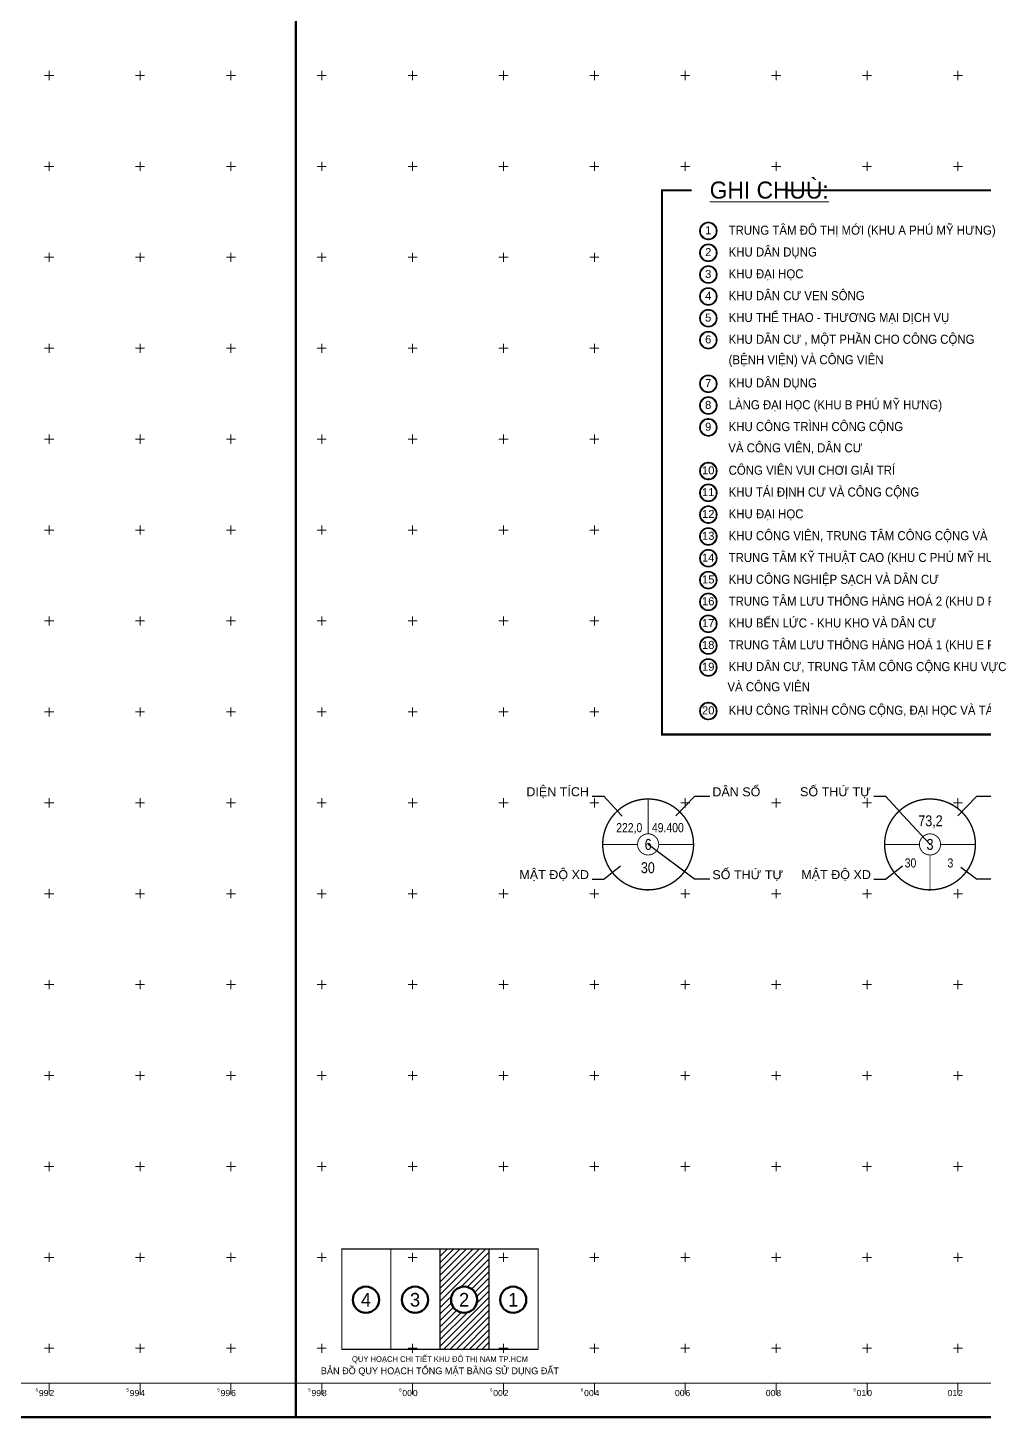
# Model space of a CAD drawing. Header units: millimetres. Extents: x 546597 to 607848, y 1180644 to 1193180.
# Drawn here: x 599153 to 601258, y 1180649 to 1183705 of the extents above; entities that cross this region are included whole.
import ezdxf
from ezdxf.enums import TextEntityAlignment as Align

# ---------------------------------------------------------------- set-up
doc = ezdxf.new("R2010")
doc.units = ezdxf.units.MM
doc.header["$MEASUREMENT"] = 0
doc.layers.get('0').update_dxf_attribs({"linetype": 'CONTINUOUS', "lineweight": 20})
for name, color, linetype, lineweight in [('GHICHU', 7, 'CONTINUOUS', 20), ('KHUNG', 2, 'CONTINUOUS', 120), ('Text', 7, 'CONTINUOUS', 20), ('toa do', 2, 'CONTINUOUS', 13)]:
    doc.layers.add(name, color=color, linetype=linetype, lineweight=lineweight)
doc.layers.add('VTCT', color=7, linetype='CONTINUOUS')
doc.styles.add('HC', font='VHELVCN.TTF')
doc.styles.add('txt', font='VNARIAL.TTF', dxfattribs={"height": 0.2})
doc.styles.add('VHEL-B', font='VHELVEB.TTF')
doc.styles.add('VNI Swiss Condense', font='VSWISEC.TTF')
doc.styles.add('VNI-Franko', font='VFRANKO.TTF')
doc.styles.add('VNI-Helve', font='VHELVEN.TTF')
doc.styles.add('VNIHB', font='VHELVEB.TTF')

# ---------------------------------------------------------------- blocks, each defined once
blk = doc.blocks.new('KIHIEU')
blk.add_wipeout([(1.3034668186974638, 11.0653145301114), (2.849245822367791, 10.721533434445007), (4.039731693174752, 10.288659785474039), (5.340537105090545, 9.622850642538165), (6.677841330331728, 8.679631838324369), (7.716624192572132, 7.704462351157151), (8.760583467314879, 6.402790433991836), (9.773312493134103, 4.567780414288563), (10.473688121835467, 2.310315401556281), (10.65873460543429, 0.8459029939496645), (10.628974886471983, -0.8257260042562926), (10.326581199545283, -2.548425191997147), (9.265786435244834, -5.1804689796174515), (8.297939375531893, -6.620295056568242), (6.6653243233968995, -8.280056423389441), (4.976632301143472, -9.421619607751964), (3.280681741281993, -10.172671178014703), (1.7077937974188129, -10.58798660411394), (-0.22985465941388952, -10.773062502732499), (-2.2813684381300243, -10.593150859055829), (-4.330661161002124, -10.006890241489046), (-6.044250408517298, -9.151015165876082), (-7.305578609789059, -8.248112175292917), (-8.544660420952988, -7.044864991398956), (-9.558803224193882, -5.695076168549178), (-10.468359672661, -3.935283997952798), (-10.944394904863195, -2.484773378972516), (-11.198200229253208, -1.1244593264373535), (-11.27340796741191, 0.5549138143964853), (-11.114444981936026, 2.098529596269838), (-10.556634236671517, 4.121377033485107), (-9.990107944947821, 5.3661368224284445), (-9.14766261995366, 6.705225249471077), (-8.352066239034674, 7.668038905130803), (-7.503676358665255, 8.489827324703661), (-6.119432096914234, 9.514311409967458), (-5.110888255136532, 10.07327290174834), (-3.855831093730745, 10.591603746666195), (-2.667999963400595, 10.924897003213317), (-1.4085131602778491, 11.127127341426537), (-0.03631655781563309, 11.179973234841604), (0.5070055178228616, 11.153400938888666)])
blk.add_wipeout([(-0.30076286802750474, 12.183158722225926), (-1.0528818458833484, 12.159522431131336), (-1.8020325537445387, 12.088706839490442), (-2.5452584360186847, 11.970991424092063), (-3.2796263196996733, 11.80684075390036), (-4.002237990250251, 11.596902656617203), (-4.710241629536995, 11.342005662001611), (-5.400843070650808, 11.04315573203985), (-6.071316825210033, 10.701532290874638), (-6.719016839615961, 10.318483570154058), (-7.341386937816424, 9.895521288181044), (-7.935970909369189, 9.434314683848243), (-8.500422202977006, 8.936683928919592), (-9.032513187257791, 8.404592944638352), (-9.530143942185987, 7.840141651029626), (-9.991350546519243, 7.245557679477315), (-10.414312828491347, 6.623187581278216), (-10.797361549212837, 5.975487566871379), (-11.138984990378958, 5.305013812312609), (-11.437834920340265, 4.614412371198341), (-11.692731914955402, 3.9064087319129612), (-11.902670012240378, 3.183797061362384), (-12.066820682430262, 2.449429177680031), (-12.18453609783046, 1.7062032954045208), (-12.255351689469535, 0.9570525875451494), (-12.278987980564125, 0.2049336096897605), (-12.255351689469535, -0.5471853681656285), (-12.18453609783046, -1.2963360760259093), (-12.066820682430262, -2.03956195830051), (-11.902670012240378, -2.773929841982863), (-11.692731914955402, -3.4965415125334403), (-11.437834920340265, -4.20454515181882), (-11.138984990378049, -4.895146592933088), (-10.797361549212837, -5.565620347492768), (-10.414312828491347, -6.213320361898695), (-9.991350546519243, -6.835690460098704), (-9.530143942185987, -7.430274431651014), (-9.032513187257791, -7.9947257252588315), (-8.500422202977006, -8.526816709540071), (-7.935970909369189, -9.024447464468722), (-7.341386937816424, -9.485654068801523), (-6.719016839615961, -9.908616350774537), (-6.071316825210033, -10.291665071495117), (-5.400843070650808, -10.633288512660329), (-4.710241629536995, -10.93213844262209), (-4.002237990250251, -11.187035437237682), (-3.2796263196996733, -11.396973534521749), (-2.5452584360186847, -11.561124204712542), (-1.8020325537445387, -11.67883962011183), (-1.0528818458833484, -11.749655211751815), (-0.30076286802750474, -11.773291502846405), (0.4513561098269747, -11.749655211751815), (1.2005068176877103, -11.67883962011183), (1.943732699962311, -11.561124204712542), (2.6781005836432996, -11.396973534521749), (3.4007122541934223, -11.187035437237682), (4.108715893481076, -10.93213844262209), (4.799317334594889, -10.633288512660329), (5.469791089153205, -10.291665071495117), (6.117491103559587, -9.908616350774537), (6.739861201760505, -9.485654068801523), (7.334445173312361, -9.024447464468722), (7.898896466920178, -8.526816709540071), (8.430987451201872, -7.9947257252588315), (8.928618206130068, -7.430274431651014), (9.389824810462414, -6.835690460098704), (9.812787092435428, -6.213320361898695), (10.195835813156918, -5.565620347492768), (10.537459254321675, -4.895146592933088), (10.836309184283436, -4.20454515181882), (11.091206178899029, -3.4965415125334403), (11.30114427618173, -2.773929841982863), (11.465294946373888, -2.03956195830051), (11.583010361773177, -1.2963360760259093), (11.65382595341407, -0.5471853681656285), (11.677462244508206, 0.2049336096897605), (11.65382595341407, 0.9570525875451494), (11.583010361773177, 1.7062032954045208), (11.465294946373888, 2.449429177680031), (11.30114427618173, 3.1837970613614743), (11.091206178899029, 3.9064087319111422), (10.836309184284346, 4.614412371198341), (10.53745925432213, 5.305013812311699), (10.195835813156918, 5.975487566871379), (9.812787092436338, 6.623187581278216), (9.389824810462414, 7.245557679477315), (8.928618206130068, 7.840141651029626), (8.430987451202327, 8.404592944638352), (7.898896466921087, 8.936683928919592), (7.334445173312361, 9.434314683848243), (6.739861201760505, 9.895521288181044), (6.117491103559587, 10.318483570153148), (5.469791089153205, 10.701532290873729), (4.799317334594889, 11.04315573203985), (4.108715893481076, 11.342005662001611), (3.4007122541934223, 11.596902656617203), (2.6781005836432996, 11.80684075390036), (1.943732699962311, 11.970991424092063), (1.2005068176877103, 12.088706839490442), (0.4513561098269747, 12.159522431131336)])
h = blk.add_hatch(color=256)
edge = h.paths.add_edge_path()
edge.add_arc((-0.3007628680206835, 0.2049336098134518), 11.97822511253617, 0, 360)
edge = h.paths.add_edge_path(flags=16)
edge.add_arc((-0.3007628680206835, 0.2049336098134518), 10.97822511253617, 0, 360)
blk.add_lwpolyline([(-0.3007628680206835, 12.18315872224048), (-1.052881845855154, 12.1595224312041), (-1.802032553707249, 12.08870683959685), (-2.545258436002769, 11.97099142405204), (-3.279626319766976, 11.80684075388126), (-4.002237990265712, 11.59690265660174), (-4.710241629509255, 11.34200566192158), (-5.400843070703559, 11.04315573209897), (-6.071316825225949, 10.70153229101561), (-6.719016839633696, 10.31848357035778), (-7.341386937885545, 9.895521288271993), (-7.935970909427851, 9.434314683778211), (-8.500422202982008, 8.936683928826824), (-9.032513187266886, 8.404592944541946), (-9.530143942218274, 7.840141650987789), (-9.99135054659564, 7.245557679561898), (-10.4143128284486, 6.623187581310049), (-10.79736154922284, 5.975487566785887), (-11.13898499042261, 5.305013812379912), (-11.43783492036164, 4.614412371302024), (-11.69273191492539, 3.90640873205848), (-11.90267001220491, 3.183797061443329), (-12.06682068249211, 2.449429177679121), (-12.18453609780408, 1.706203295616433), (-12.25535168952774, 0.9570525877643377), (-12.27898798056412, 0.2049336098134518), (-12.25535168952774, -0.5471853681374341), (-12.18453609780408, -1.296336075989529), (-12.06682068249211, -2.039561958285049), (-11.90267001220491, -2.773929842049256), (-11.69273191492539, -3.496541512431577), (-11.43783492036164, -4.20454515167512), (-11.13898499042261, -4.895146592753008), (-10.79736154922284, -5.565620347391814), (-10.4143128284486, -6.213320361683145), (-9.99135054659564, -6.835690459934995), (-9.530143942218274, -7.430274431593716), (-9.032513187266886, -7.994725725147873), (-8.500422202982008, -8.526816709432751), (-7.935970909427851, -9.024447464384139), (-7.341386937885545, -9.48565406887792), (-6.719016839633696, -9.908616350730881), (-6.071316825225949, -10.29166507138871), (-5.400843070703559, -10.63328851270489), (-4.710241629509255, -10.9321384425275), (-4.002237990265712, -11.18703543720767), (-3.279626319766976, -11.39697353448719), (-2.545258436002769, -11.56112420465797), (-1.802032553707249, -11.67883961996995), (-1.052881845855154, -11.74965521157719), (-0.3007628680206835, -11.7732915028464), (0.451356109813787, -11.74965521157719), (1.200506817665882, -11.67883961996995), (1.943732699961402, -11.56112420465797), (2.678100583609194, -11.39697353448719), (3.40071225410793, -11.18703543720767), (4.108715893467888, -10.9321384425275), (4.799317334545776, -10.63328851270489), (5.469791089068167, -10.29166507138871), (6.117491103592329, -9.908616350730881), (6.739861201727763, -9.48565406887792), (7.334445173270069, -9.024447464384139), (7.898896466940641, -8.526816709432751), (8.43098745122552, -7.994725725147873), (8.928618206060492, -7.430274431593716), (9.389824810437858, -6.835690459934995), (9.812787092407234, -6.213320361683145), (10.19583581318147, -5.565620347391814), (10.53745925426483, -4.895146592753008), (10.83630918420386, -4.20454515167512), (11.09120617888402, -3.496541512431577), (11.30114427616354, -2.773929842049256), (11.46529494633432, -2.039561958285049), (11.58301036176272, -1.296336075989529), (11.65382595336996, -0.5471853681374341), (11.67746224452276, 0.2049336098134518), (11.65382595336996, 0.9570525877643377), (11.58301036176272, 1.706203295616433), (11.46529494633432, 2.449429177679121), (11.30114427616354, 3.183797061443329), (11.09120617888402, 3.90640873205848), (10.83630918420386, 4.614412371302024), (10.53745925426483, 5.305013812379912), (10.19583581318147, 5.975487566785887), (9.812787092407234, 6.623187581310049), (9.389824810437858, 7.245557679561898), (8.928618206060492, 7.840141650987789), (8.43098745122552, 8.404592944541946), (7.898896466940641, 8.936683928826824), (7.334445173270069, 9.434314683778211), (6.739861201727763, 9.895521288271993), (6.117491103592329, 10.31848357035778), (5.469791089068167, 10.70153229101561), (4.799317334545776, 11.04315573209897), (4.108715893467888, 11.34200566192158), (3.40071225410793, 11.59690265660174), (2.678100583609194, 11.80684075388126), (1.943732699961402, 11.97099142405204), (1.200506817665882, 12.08870683959685), (0.451356109813787, 12.1595224312041)], close=True)
for radius in [11.97822511253617, 10.97822511253617]:
    blk.add_circle((-0.3007628680206835, 0.2049336098134518), radius)
at = {"style": 'VHEL-B'}
blk.add_attdef('A', (-5.464366678148508, -4.396282078232616), '', height=11, dxfattribs=at)
blk = doc.blocks.new('VTCT 03')
blk.add_wipeout([(2.828496739951114e-08, 100.0000000993794), (5.806079750963808, 99.83130499841297), (9.966006956690535, 99.50215437388522), (13.440013861620592, 99.09271439937106), (18.564624446201925, 98.26166464467127), (24.965928292721802, 96.83337463880281), (31.53465784609502, 94.89765736760467), (36.754060305635434, 93.00074768669822), (44.2326365819826, 89.68541620644726), (44.2326365819826, 89.68541620644726), (50.97177085804299, 86.03417108709243), (55.01016894470705, 83.50976788177707), (59.499943756867125, 80.37261170245722), (65.228611084951, 75.7972843495387), (71.95451547740036, 69.44456581475833), (75.65730514153, 65.39091831035523), (79.91226552949455, 60.11680161708398), (86.02606785749197, 50.98544564524906), (89.65968768134114, 44.2847651407026), (91.70881736421791, 39.86844411733904), (94.26721420475813, 33.37202937691808), (95.92254750427608, 28.264198183645533), (97.2713590449423, 23.200920848939887), (98.30648265700158, 18.325814752185522), (99.32614698339118, 11.589501463677834), (99.86320327827707, 5.228828719608117), (99.86320327827707, -4.460446234588744e-09), (99.57649368347347, -9.193580618998993), (98.21427857040331, -18.813705214514272), (96.61059851389658, -25.814574834688045), (94.67417171122479, -32.19939797537532), (92.7828496415491, -37.300708192365164), (90.31739767871737, -42.92747017798152), (86.94708213090664, -49.39843042427546), (84.30931980896226, -53.77674788294448), (81.47352414419886, -57.98331555844709), (76.98228290388691, -63.82576390963507), (73.94303478375393, -67.32330671314881), (70.9219131116691, -70.49881034803641), (65.55667970128324, -75.51371906206899), (60.72706442546595, -79.44950387793868), (56.106945024456294, -82.77687322126798), (50.87086258968362, -86.09387527452917), (47.06879808276789, -88.22997374774981), (47.06879808276789, -88.22997374774981), (39.59646518804231, -91.82657548476024), (34.07813274790177, -94.01425896745512), (29.925050181385586, -95.41745853099799), (24.067486051368846, -97.06057972289206), (18.05484229684558, -98.35660979679221), (13.409830642733821, -99.09680349701543), (9.493060703816631, -99.54838933772407), (9.513785766135374e-10, -99.54838933772407), (9.513785766135374e-10, -99.54838933772407), (-9.96735980851818, -99.5020188743147), (-15.298086429693402, -98.82291522367846), (-26.985024576111968, -96.29023040044532), (-31.2056113425669, -95.00636737978782), (-36.077246907079314, -93.2653862785036), (-41.97810462433943, -90.76254047952699), (-47.59484716850116, -87.94731687328547), (-52.84818652781689, -84.89445920090742), (-52.84818652781689, -84.89445920090742), (-57.47571872864561, -81.83240054526087), (-61.34223963691482, -78.97550037038526), (-66.93261819392804, -74.29686833364494), (-69.47202106099128, -71.92800784267509), (-72.52086091911272, -68.85292117314046), (-75.45065403622698, -65.62925283795755), (-79.738109742138, -60.34760871260863), (-82.63473667787024, -56.31607511896638), (-85.67539279302642, -51.572542039480595), (-87.8470941542544, -47.77957797326792), (-90.28777856671773, -42.98973207827373), (-93.10312682692836, -36.49394193178833), (-95.10021364219529, -30.918431199813398), (-97.59866203392535, -21.78304826750349), (-99.1457480450686, -13.043031364147453), (-99.80756047322879, -6.200878561604412), (-99.80756047322879, -4.460446234588744e-09), (-99.82848268165253, 5.854405855411358), (-99.03124978196479, 13.88566127360366), (-97.58131390228172, 21.860631267077963), (-96.65646728899301, 25.64229618160877), (-94.61323757670071, 32.37800638399213), (-91.46334670840731, 40.428408711086405), (-88.07622293798174, 47.35587582209246), (-82.53936785350956, 56.455759458789686), (-79.15159252251988, 61.114854354697), (-75.3036602515823, 65.79786299155694), (-72.13208788027744, 69.26010337467142), (-68.26508634154234, 73.07446892117628), (-61.51417224946236, 78.84165544712425), (-55.75714386622336, 83.01289616011553), (-50.83491077507025, 86.11510824131773), (-45.40103354161301, 89.09964182950222), (-37.699765058600455, 92.62142157812804), (-32.58570714702486, 94.54190451972818), (-24.011630297776417, 97.07441285333823), (-17.59478605783876, 98.43994882046286), (-10.524789879713792, 99.44460175418214), (-6.0526208559578265, 99.81666093757474)]).dxf.layer = 'VTCT'
for points, const_width in [([(99.95955776551273, -2.843735249247402, 384.6514116959829), (99.92458156135399, -3.883042446570471)], 3), ([(23.20509390172083, -1.672748348908499, 93.8964235075879), (23.11280765233096, -2.659434613306075)], 2)]:
    blk.add_lwpolyline(points, format="xyb", close=True, dxfattribs=dict(const_width=const_width))
at = {"const_width": 2}
for points in [[(-4.656612873077393e-10, 23.26530614029616), (2.828892320394516e-08, 100.0000000994187)], [(-100.0000000922009, -4.423782229423523e-09), (-23.26530614332296, -4.423782229423523e-09)], [(23.26530614495277, -4.423782229423523e-09), (100.0000000940636, -4.423782229423523e-09)]]:
    blk.add_lwpolyline(points, dxfattribs=at)
at = {"linetype": 'Continuous', "ltscale": 2, "style": 'HC'}
for tag, p in [('DT', (-41.54665466048755, 35.51020411658101)), ('DS', (43.42934893455822, 35.47755105537362)), ('TENNHOM', (3.492459654808044e-10, -4.656612873077393e-10)), ('MD', (-0.5953976362943649, -51.22719045495614))]:
    blk.add_attdef(tag, text='', height=24, dxfattribs=at).set_placement(p, align=Align.MIDDLE)
blk = doc.blocks.new('VTCT 00')
blk.add_wipeout([(2.828496739951114e-08, 100.0000000993794), (5.806079750963808, 99.83130499841297), (9.966006956690535, 99.50215437388522), (13.440013861620592, 99.09271439937106), (18.564624446201925, 98.26166464467127), (24.965928292721802, 96.83337463880281), (31.53465784609502, 94.89765736760467), (36.754060305635434, 93.00074768669822), (44.2326365819826, 89.68541620644726), (44.2326365819826, 89.68541620644726), (50.97177085804299, 86.03417108709243), (55.01016894470705, 83.50976788177707), (59.499943756867125, 80.37261170245722), (65.228611084951, 75.7972843495387), (71.95451547740036, 69.44456581475833), (75.65730514153, 65.39091831035523), (79.91226552949455, 60.11680161708398), (86.02606785749197, 50.98544564524906), (89.65968768134114, 44.2847651407026), (91.70881736421791, 39.86844411733904), (94.26721420475813, 33.37202937691808), (95.92254750427608, 28.264198183645533), (97.2713590449423, 23.200920848939887), (98.30648265700158, 18.325814752185522), (99.32614698339118, 11.589501463677834), (99.86320327827707, 5.228828719608117), (99.86320327827707, -4.460446234588744e-09), (99.57649368347347, -9.193580618998993), (98.21427857040331, -18.813705214514272), (96.61059851389658, -25.814574834688045), (94.67417171122479, -32.19939797537532), (92.7828496415491, -37.300708192365164), (90.31739767871737, -42.92747017798152), (86.94708213090664, -49.39843042427546), (84.30931980896226, -53.77674788294448), (81.47352414419886, -57.98331555844709), (76.98228290388691, -63.82576390963507), (73.94303478375393, -67.32330671314881), (70.9219131116691, -70.49881034803641), (65.55667970128324, -75.51371906206899), (60.72706442546595, -79.44950387793868), (56.106945024456294, -82.77687322126798), (50.87086258968362, -86.09387527452917), (47.06879808276789, -88.22997374774981), (47.06879808276789, -88.22997374774981), (39.59646518804231, -91.82657548476024), (34.07813274790177, -94.01425896745512), (29.925050181385586, -95.41745853099799), (24.067486051368846, -97.06057972289206), (18.05484229684558, -98.35660979679221), (13.409830642733821, -99.09680349701543), (9.493060703816631, -99.54838933772407), (9.513785766135374e-10, -99.54838933772407), (9.513785766135374e-10, -99.54838933772407), (-9.96735980851818, -99.5020188743147), (-15.298086429693402, -98.82291522367846), (-26.985024576111968, -96.29023040044532), (-31.2056113425669, -95.00636737978782), (-36.077246907079314, -93.2653862785036), (-41.97810462433943, -90.76254047952699), (-47.59484716850116, -87.94731687328547), (-52.84818652781689, -84.89445920090742), (-52.84818652781689, -84.89445920090742), (-57.47571872864561, -81.83240054526087), (-61.34223963691482, -78.97550037038526), (-66.93261819392804, -74.29686833364494), (-69.47202106099128, -71.92800784267509), (-72.52086091911272, -68.85292117314046), (-75.45065403622698, -65.62925283795755), (-79.738109742138, -60.34760871260863), (-82.63473667787024, -56.31607511896638), (-85.67539279302642, -51.572542039480595), (-87.8470941542544, -47.77957797326792), (-90.28777856671773, -42.98973207827373), (-93.10312682692836, -36.49394193178833), (-95.10021364219529, -30.918431199813398), (-97.59866203392535, -21.78304826750349), (-99.1457480450686, -13.043031364147453), (-99.80756047322879, -6.200878561604412), (-99.80756047322879, -4.460446234588744e-09), (-99.82848268165253, 5.854405855411358), (-99.03124978196479, 13.88566127360366), (-97.58131390228172, 21.860631267077963), (-96.65646728899301, 25.64229618160877), (-94.61323757670071, 32.37800638399213), (-91.46334670840731, 40.428408711086405), (-88.07622293798174, 47.35587582209246), (-82.53936785350956, 56.455759458789686), (-79.15159252251988, 61.114854354697), (-75.3036602515823, 65.79786299155694), (-72.13208788027744, 69.26010337467142), (-68.26508634154234, 73.07446892117628), (-61.51417224946236, 78.84165544712425), (-55.75714386622336, 83.01289616011553), (-50.83491077507025, 86.11510824131773), (-45.40103354161301, 89.09964182950222), (-37.699765058600455, 92.62142157812804), (-32.58570714702486, 94.54190451972818), (-24.011630297776417, 97.07441285333823), (-17.59478605783876, 98.43994882046286), (-10.524789879713792, 99.44460175418214), (-6.0526208559578265, 99.81666093757474)]).dxf.layer = 'VTCT'
for points, const_width in [([(99.95955776551273, -2.843735249247402, 384.6514116959829), (99.92458156135399, -3.883042446570471)], 3), ([(23.20509390172083, -1.672748348908499, 93.8964235075879), (23.11280765233096, -2.659434613306075)], 2)]:
    blk.add_lwpolyline(points, format="xyb", close=True, dxfattribs=dict(const_width=const_width))
at = {"const_width": 2}
for points in [[(-100.0000000922009, -4.423782229423523e-09), (-23.26530614332296, -4.423782229423523e-09)], [(23.26530614495277, -4.423782229423523e-09), (100.0000000940636, -4.423782229423523e-09)], [(9.313225746154785e-10, -100.000000097556), (9.313225746154785e-10, -23.26530614914373)]]:
    blk.add_lwpolyline(points, dxfattribs=at)
at = {"linetype": 'Continuous', "ltscale": 2, "style": 'HC'}
for tag, p in [('DT', (1.052950247889385, 49.91574641014449)), ('TENNHOM', (3.492459654808044e-10, -4.656612873077393e-10)), ('MD', (-42.89300007931888, -40.65613758796826))]:
    blk.add_attdef(tag, text='', height=24, dxfattribs=at).set_placement(p, align=Align.MIDDLE)
blk.add_attdef('TC', text='', height=24, dxfattribs=at).set_placement((44.88683938619215, -40.65613758796826), align=Align.MIDDLE_CENTER)
blk = doc.blocks.new('CROSS')
for p, q in [((-5, 0), (5, 0)), ((0, -5), (0, 5))]:
    blk.add_line(p, q)

msp = doc.modelspace()

# ---------------------------------------------------------------- hatches: boundary and pattern name
at = {"layer": 'KHUNG', "lineweight": 35}
h = msp.add_hatch(dxfattribs=at)
h.set_pattern_fill('ANSI31', color=256, scale=80, style=0)
h.set_pattern_definition([(45, (-3466.499324450735, -75), (-7.071067811865475, 7.071067811865476), [])])
h.paths.add_polyline_path([(600168.1426920443, 1181018.551265175), (600060.1189747116, 1181018.551265175), (600060.1189747115, 1180797.697007207), (600168.1426920443, 1180797.697007207)])
h.paths.add_polyline_path([(600142.0799009632, 1180906.895903599, -1), (600084.4315822823, 1180906.895903599, -1)], flags=16)
h.paths.add_polyline_path([(600094.0422584767, 1180883.763881127), (600132.4692247688, 1180883.763881127), (600132.4692247688, 1180930.027926071), (600094.0422584767, 1180930.027926071)], flags=24)

# ---------------------------------------------------------------- linework, layer by layer
at = {"layer": 'KHUNG'}
msp.add_lwpolyline([(599742.6121475091, 1188405.401231449), (595692.6121475091, 1188405.401231449), (595692.6121475091, 1180648.500835209), (599742.6121475091, 1180648.500835209)], close=True, dxfattribs=at)
at = {"layer": 'KHUNG', "lineweight": 50, "ltscale": 3, "const_width": 2.5}
for points in [[(599844.0715400464, 1180797.697007207), (599952.095257379, 1180797.697007207), (599952.095257379, 1181018.551265175), (599844.0715400464, 1181018.551265175)], [(599952.095257379, 1180797.697007207), (600060.1189747116, 1180797.697007207), (600060.1189747116, 1181018.551265175), (599952.095257379, 1181018.551265175)], [(600060.1189747116, 1180797.697007207), (600168.1426920443, 1180797.697007207), (600168.1426920443, 1181018.551265175), (600060.1189747116, 1181018.551265175)], [(600168.1426920443, 1180797.697007207), (600276.1664093769, 1180797.697007207), (600276.1664093769, 1181018.551265175), (600168.1426920443, 1181018.551265175)]]:
    msp.add_lwpolyline(points, close=True, dxfattribs=at)
at = {"layer": 'KHUNG', "lineweight": 50}
for centre in [(599897.2083069575, 1180906.895903599), (600005.2320242901, 1180906.895903599), (600113.2557416228, 1180906.895903599), (600221.2794589554, 1180906.895903599)]:
    msp.add_circle(centre, 28.8241593404285, dxfattribs=at)
at = {"layer": 'toa do', "linetype": 'Continuous'}
for p, q in [((599199.9901099576, 1180723.503675399), (599199.9901099576, 1180698.503675399)), ((599399.9892707901, 1180723.500835209), (599399.9892707901, 1180698.500835209)), ((599599.9884316226, 1180723.503675399), (599599.9884316226, 1180698.503675399)), ((599799.9875924551, 1180723.500835209), (599799.9875924551, 1180698.500835209)), ((599999.9867532876, 1180723.503675399), (599999.9867532876, 1180698.503675399)), ((599999.9867532876, 1180723.500835209), (599999.9867532876, 1180698.500835209)), ((600199.9859141201, 1180723.503675399), (600199.9859141201, 1180698.503675399)), ((600199.9859141201, 1180723.500835209), (600199.9859141201, 1180698.500835209)), ((600399.9993924069, 1180723.500835209), (600399.9993924069, 1180698.500835209)), ((600399.9993924069, 1180723.500835209), (600399.9993924069, 1180698.500835209)), ((600399.9993924069, 1180723.500835209), (600399.9993924069, 1180698.500835209)), ((600599.9842357851, 1180723.500835209), (600599.9842357851, 1180698.500835209)), ((600599.9842357851, 1180723.500835209), (600599.9842357851, 1180698.500835209)), ((600599.9842357851, 1180723.500835209), (600599.9842357851, 1180698.500835209)), ((600799.9833966176, 1180723.500835209), (600799.9833966176, 1180698.500835209)), ((600799.9833966176, 1180723.500835209), (600799.9833966176, 1180698.500835209)), ((600799.9833966176, 1180723.500835209), (600799.9833966176, 1180698.500835209)), ((600999.9825574501, 1180723.500835209), (600999.9825574501, 1180698.500835209)), ((600999.9825574501, 1180723.500835209), (600999.9825574501, 1180698.500835209)), ((600999.9825574501, 1180723.500835209), (600999.9825574501, 1180698.500835209)), ((601199.9817182826, 1180723.500835209), (601199.9817182826, 1180698.500835209)), ((601199.9817182826, 1180723.500835209), (601199.9817182826, 1180698.500835209)), ((601199.9817182826, 1180723.500835209), (601199.9817182826, 1180698.500835209))]:
    msp.add_line(p, q, dxfattribs=at)

# ---------------------------------------------------------------- block references
at = {"layer": 'Text', "ltscale": 5}
ref = msp.add_blockref('KIHIEU', (600651.2654302069, 1183257.623364485), dxfattribs=dict(at, xscale=1.600000000005821, yscale=1.600000000005821, zscale=1.600000000005821))
ref.add_attrib('A', '1', (600643.6387378454, 1183250.589313159), dxfattribs={"layer": 'GHICHU', "height": 17.60000000081295, "style": 'VHEL-B'})
ref = msp.add_blockref('KIHIEU', (600651.2654302069, 1182921.623364485), dxfattribs=dict(at, xscale=1.600000000005821, yscale=1.600000000005821, zscale=1.600000000005821))
ref.add_attrib('A', '7', (600643.6387378454, 1182914.589313159), dxfattribs={"layer": 'GHICHU', "height": 17.60000000081295, "style": 'VHEL-B'})
ref = msp.add_blockref('KIHIEU', (600651.2654302069, 1182681.623364485), dxfattribs=dict(at, xscale=1.600000000005821, yscale=1.600000000005821, zscale=1.600000000005821))
ref.add_attrib('A', '11', (600636.8264591112, 1182674.589313159), dxfattribs={"layer": 'GHICHU', "height": 17.60000000081295, "style": 'VHEL-B'})
ref = msp.add_blockref('KIHIEU', (600651.2654302069, 1182201.623364485), dxfattribs=dict(at, xscale=1.600000000005821, yscale=1.600000000005821, zscale=1.600000000005821))
ref.add_attrib('A', '20', (600636.8264591112, 1182194.589313159), dxfattribs={"layer": 'GHICHU', "height": 17.60000000081295, "style": 'VHEL-B'})
at = {"layer": 'toa do', "xscale": 2, "yscale": 2, "zscale": 2}
for p in [(599199.9901099576, 1183600.015346026), (599199.9901099576, 1183600.015346026), (599399.9892707901, 1183600.015346026), (599399.9892707901, 1183600.015346026), (599599.9884316226, 1183600.015346026), (599599.9884316226, 1183600.015346026), (599799.9875924551, 1183600.015346026), (599799.9875924551, 1183600.015346026), (599999.9867532876, 1183600.015346026), (599999.9867532876, 1183600.015346026), (600199.9859141201, 1183600.015346026), (600199.9859141201, 1183600.015346026), (600399.9850749526, 1183600.015346026), (600399.9850749526, 1183600.015346026), (600599.9842357851, 1183600.015346026), (600599.9842357851, 1183600.015346026), (600799.9833966176, 1183600.015346026), (600799.9833966176, 1183600.015346026), (600999.9825574501, 1183600.015346026), (600999.9825574501, 1183600.015346026), (601199.9817182826, 1183600.015346026), (601199.9817182826, 1183600.015346026), (599199.9901099576, 1183400.016381493), (599199.9901099576, 1183400.016381493), (599399.9892707901, 1183400.016381493), (599399.9892707901, 1183400.016381493), (599599.9884316226, 1183400.016381493), (599599.9884316226, 1183400.016381493), (599799.9875924551, 1183400.016381493), (599799.9875924551, 1183400.016381493), (599999.9867532876, 1183400.016381493), (599999.9867532876, 1183400.016381493), (600199.9859141201, 1183400.016381493), (600199.9859141201, 1183400.016381493), (600399.9850749526, 1183400.016381493), (600399.9850749526, 1183400.016381493), (600599.9842357851, 1183400.016381493), (600599.9842357851, 1183400.016381493), (600799.9833966176, 1183400.016381493), (600799.9833966176, 1183400.016381493), (600999.9825574501, 1183400.016381493), (600999.9825574501, 1183400.016381493), (601199.9817182826, 1183400.016381493), (601199.9817182826, 1183400.016381493), (599199.9901099576, 1183200.01741696), (599199.9901099576, 1183200.01741696), (599399.9892707901, 1183200.01741696), (599399.9892707901, 1183200.01741696), (599599.9884316226, 1183200.01741696), (599599.9884316226, 1183200.01741696), (599799.9875924551, 1183200.01741696), (599799.9875924551, 1183200.01741696), (599999.9867532876, 1183200.01741696), (599999.9867532876, 1183200.01741696), (600199.9859141201, 1183200.01741696), (600199.9859141201, 1183200.01741696), (600399.9850749526, 1183200.01741696), (600399.9850749526, 1183200.01741696), (599199.9901099576, 1183000.018452426), (599199.9901099576, 1183000.018452426), (599399.9892707901, 1183000.018452426), (599399.9892707901, 1183000.018452426), (599599.9884316226, 1183000.018452426), (599599.9884316226, 1183000.018452426), (599799.9875924551, 1183000.018452426), (599799.9875924551, 1183000.018452426), (599999.9867532876, 1183000.018452426), (599999.9867532876, 1183000.018452426), (600199.9859141201, 1183000.018452426), (600199.9859141201, 1183000.018452426), (600399.9850749526, 1183000.018452426), (600399.9850749526, 1183000.018452426), (599199.9901099576, 1182800.019487893), (599199.9901099576, 1182800.019487893), (599399.9892707901, 1182800.019487893), (599399.9892707901, 1182800.019487893), (599599.9884316226, 1182800.019487893), (599599.9884316226, 1182800.019487893), (599799.9875924551, 1182800.019487893), (599799.9875924551, 1182800.019487893), (599999.9867532876, 1182800.019487893), (599999.9867532876, 1182800.019487893), (600199.9859141201, 1182800.019487893), (600199.9859141201, 1182800.019487893), (600399.9850749526, 1182800.019487893), (600399.9850749526, 1182800.019487893), (599199.9901099576, 1182600.02052336), (599199.9901099576, 1182600.02052336), (599399.9892707901, 1182600.02052336), (599399.9892707901, 1182600.02052336), (599599.9884316226, 1182600.02052336), (599599.9884316226, 1182600.02052336), (599799.9875924551, 1182600.02052336), (599799.9875924551, 1182600.02052336), (599999.9867532876, 1182600.02052336), (599999.9867532876, 1182600.02052336), (600199.9859141201, 1182600.02052336), (600199.9859141201, 1182600.02052336), (600399.9850749526, 1182600.02052336), (600399.9850749526, 1182600.02052336), (599199.9901099576, 1182400.021558827), (599199.9901099576, 1182400.021558827), (599399.9892707901, 1182400.021558827), (599399.9892707901, 1182400.021558827), (599599.9884316226, 1182400.021558827), (599599.9884316226, 1182400.021558827), (599799.9875924551, 1182400.021558827), (599799.9875924551, 1182400.021558827), (599999.9867532876, 1182400.021558827), (599999.9867532876, 1182400.021558827), (600199.9859141201, 1182400.021558827), (600199.9859141201, 1182400.021558827), (600399.9850749526, 1182400.021558827), (600399.9850749526, 1182400.021558827), (599199.9901099576, 1182200.022594294), (599199.9901099576, 1182200.022594294), (599399.9892707901, 1182200.022594294), (599399.9892707901, 1182200.022594294), (599599.9884316226, 1182200.022594294), (599599.9884316226, 1182200.022594294), (599799.9875924551, 1182200.022594294), (599799.9875924551, 1182200.022594294), (599999.9867532876, 1182200.022594294), (599999.9867532876, 1182200.022594294), (600199.9859141201, 1182200.022594294), (600199.9859141201, 1182200.022594294), (600399.9850749526, 1182200.022594294), (600399.9850749526, 1182200.022594294), (599199.9901099576, 1182000.02362976), (599199.9901099576, 1182000.02362976), (599399.9892707901, 1182000.02362976), (599399.9892707901, 1182000.02362976), (599599.9884316226, 1182000.02362976), (599599.9884316226, 1182000.02362976), (599799.9875924551, 1182000.02362976), (599799.9875924551, 1182000.02362976), (599999.9867532876, 1182000.02362976), (599999.9867532876, 1182000.02362976), (600199.9859141201, 1182000.02362976), (600199.9859141201, 1182000.02362976), (600799.9833966176, 1182000.02362976), (600799.9833966176, 1182000.02362976), (600999.9825574501, 1182000.02362976), (600999.9825574501, 1182000.02362976), (599199.9901099576, 1181800.024665227), (599199.9901099576, 1181800.024665227), (599399.9892707901, 1181800.024665227), (599399.9892707901, 1181800.024665227), (599599.9884316226, 1181800.024665227), (599599.9884316226, 1181800.024665227), (599799.9875924551, 1181800.024665227), (599799.9875924551, 1181800.024665227), (599999.9867532876, 1181800.024665227), (599999.9867532876, 1181800.024665227), (600199.9859141201, 1181800.024665227), (600199.9859141201, 1181800.024665227), (600799.9833966176, 1181800.024665227), (600799.9833966176, 1181800.024665227), (600999.9825574501, 1181800.024665227), (600999.9825574501, 1181800.024665227), (599199.9901099576, 1181600.025700694), (599199.9901099576, 1181600.025700694), (599399.9892707901, 1181600.025700694), (599399.9892707901, 1181600.025700694), (599599.9884316226, 1181600.025700694), (599599.9884316226, 1181600.025700694), (599799.9875924551, 1181600.025700694), (599799.9875924551, 1181600.025700694), (599999.9867532876, 1181600.025700694), (599999.9867532876, 1181600.025700694), (600199.9859141201, 1181600.025700694), (600199.9859141201, 1181600.025700694), (600399.9850749526, 1181600.025700694), (600399.9850749526, 1181600.025700694), (600599.9842357851, 1181600.025700694), (600599.9842357851, 1181600.025700694), (600799.9833966176, 1181600.025700694), (600799.9833966176, 1181600.025700694), (600999.9825574501, 1181600.025700694), (600999.9825574501, 1181600.025700694), (601199.9817182826, 1181600.025700694), (601199.9817182826, 1181600.025700694), (599199.9901099576, 1181400.026736161), (599199.9901099576, 1181400.026736161), (599399.9892707901, 1181400.026736161), (599399.9892707901, 1181400.026736161), (599599.9884316226, 1181400.026736161), (599599.9884316226, 1181400.026736161), (599799.9875924551, 1181400.026736161), (599799.9875924551, 1181400.026736161), (599999.9867532876, 1181400.026736161), (599999.9867532876, 1181400.026736161), (600199.9859141201, 1181400.026736161), (600199.9859141201, 1181400.026736161), (600399.9850749526, 1181400.026736161), (600399.9850749526, 1181400.026736161), (600599.9842357851, 1181400.026736161), (600599.9842357851, 1181400.026736161), (600799.9833966176, 1181400.026736161), (600799.9833966176, 1181400.026736161), (600999.9825574501, 1181400.026736161), (600999.9825574501, 1181400.026736161), (601199.9817182826, 1181400.026736161), (601199.9817182826, 1181400.026736161), (599199.9901099576, 1181200.027771628), (599199.9901099576, 1181200.027771628), (599399.9892707901, 1181200.027771628), (599399.9892707901, 1181200.027771628), (599599.9884316226, 1181200.027771628), (599599.9884316226, 1181200.027771628), (599799.9875924551, 1181200.027771628), (599799.9875924551, 1181200.027771628), (599999.9867532876, 1181200.027771628), (599999.9867532876, 1181200.027771628), (600199.9859141201, 1181200.027771628), (600199.9859141201, 1181200.027771628), (600399.9850749526, 1181200.027771628), (600399.9850749526, 1181200.027771628), (600599.9842357851, 1181200.027771628), (600599.9842357851, 1181200.027771628), (600799.9833966176, 1181200.027771628), (600799.9833966176, 1181200.027771628), (600999.9825574501, 1181200.027771628), (600999.9825574501, 1181200.027771628), (601199.9817182826, 1181200.027771628), (601199.9817182826, 1181200.027771628), (599199.9901099576, 1181000.028807094), (599199.9901099576, 1181000.028807094), (599399.9892707901, 1181000.028807094), (599399.9892707901, 1181000.028807094), (599599.9884316226, 1181000.028807094), (599599.9884316226, 1181000.028807094), (599799.9875924551, 1181000.028807094), (599799.9875924551, 1181000.028807094), (599999.9867532876, 1181000.028807094), (599999.9867532876, 1181000.028807094), (600199.9859141201, 1181000.028807094), (600199.9859141201, 1181000.028807094), (600399.9850749526, 1181000.028807094), (600399.9850749526, 1181000.028807094), (600599.9842357851, 1181000.028807094), (600599.9842357851, 1181000.028807094), (600799.9833966176, 1181000.028807094), (600799.9833966176, 1181000.028807094), (600999.9825574501, 1181000.028807094), (600999.9825574501, 1181000.028807094), (601199.9817182826, 1181000.028807094), (601199.9817182826, 1181000.028807094), (599199.9901099576, 1180800.029842561), (599199.9901099576, 1180800.029842561), (599399.9892707901, 1180800.029842561), (599399.9892707901, 1180800.029842561), (599599.9884316226, 1180800.029842561), (599599.9884316226, 1180800.029842561), (599799.9875924551, 1180800.029842561), (599799.9875924551, 1180800.029842561), (599999.9867532876, 1180800.029842561), (599999.9867532876, 1180800.029842561), (600199.9859141201, 1180800.029842561), (600199.9859141201, 1180800.029842561), (600399.9850749526, 1180800.029842561), (600399.9850749526, 1180800.029842561), (600599.9842357851, 1180800.029842561), (600599.9842357851, 1180800.029842561), (600799.9833966176, 1180800.029842561), (600799.9833966176, 1180800.029842561), (600999.9825574501, 1180800.029842561), (600999.9825574501, 1180800.029842561), (601199.9817182826, 1180800.029842561), (601199.9817182826, 1180800.029842561)]:
    msp.add_blockref('CROSS', p, dxfattribs=at)
at = {"layer": 'VTCT'}
ref = msp.add_blockref('VTCT 03', (600518.217830467, 1181908.50853425), dxfattribs=at)
ref.add_attrib('TENNHOM', '6', dxfattribs={"layer": '0', "linetype": 'Continuous', "ltscale": 2, "height": 24, "style": 'HC'}).set_placement((600518.2178304674, 1181908.508534249), align=Align.MIDDLE)
ref.add_attrib('DT', '222,0', dxfattribs={"layer": '0', "linetype": 'Continuous', "ltscale": 2, "height": 20, "style": 'HC'}).set_placement((600476.6711758066, 1181943.612007891), align=Align.MIDDLE)
ref.add_attrib('DS', '49.400', dxfattribs={"layer": '0', "linetype": 'Continuous', "ltscale": 2, "height": 20, "style": 'HC'}).set_placement((600561.6471794016, 1181945.345341224), align=Align.MIDDLE)
ref.add_attrib('MD', '30', dxfattribs={"layer": '0', "linetype": 'Continuous', "ltscale": 2, "height": 24, "style": 'HC'}).set_placement((600517.6224328307, 1181857.281343795), align=Align.MIDDLE)
ref = msp.add_blockref('VTCT 00', (601138.6442706864, 1181908.50853425), dxfattribs=at)
ref.add_attrib('TC', '3', dxfattribs={"layer": '0', "linetype": 'Continuous', "ltscale": 2, "height": 20, "style": 'HC'}).set_placement((601183.5311100726, 1181867.852396662), align=Align.MIDDLE_CENTER)
ref.add_attrib('MD', '30', dxfattribs={"layer": '0', "linetype": 'Continuous', "ltscale": 2, "height": 20, "style": 'HC'}).set_placement((601095.7512706071, 1181867.852396662), align=Align.MIDDLE)
ref.add_attrib('DT', '73,2', dxfattribs={"layer": '0', "linetype": 'Continuous', "ltscale": 2, "height": 24, "style": 'HC'}).set_placement((601139.6972209343, 1181958.42428066), align=Align.MIDDLE)
ref.add_attrib('TENNHOM', '3', dxfattribs={"layer": '0', "linetype": 'Continuous', "ltscale": 2, "height": 24, "style": 'HC'}).set_placement((601138.6442706868, 1181908.508534249), align=Align.MIDDLE)

# ---------------------------------------------------------------- texts
at = {"layer": 'KHUNG', "lineweight": 50, "style": 'VNI-Franko'}
for s, p in [('4', (599897.2083069575, 1180906.895903599)), ('3', (600005.2320242901, 1180906.895903599)), ('2', (600113.2557416228, 1180906.895903599)), ('1', (600221.2794589554, 1180906.895903599))]:
    msp.add_text(s, height=30, dxfattribs=at).set_placement(p, align=Align.MIDDLE_CENTER)
for s, height, p in [('QUY HOAÏCH CHI TIEÁT KHU ÑOÂ THÒ NAM TP.HCM', 12.5, (600060.0613625025, 1180770.18335551)), ('BAÛN ÑOÀ QUY HOAÏCH TOÅNG MAËT BAÈNG SÖÛ DUÏNG ÑAÁT', 15, (600060.0613625025, 1180743.034440957))]:
    msp.add_text(s, height=height, dxfattribs=at).set_placement(p, align=Align.CENTER)
at = {"layer": 'Text', "ltscale": 100, "style": 'VNI Swiss Condense'}
msp.add_text('%%uGHI CHUÙ:', height=37.5, dxfattribs=at).set_placement((600653.8093290756, 1183366.717322573), align=Align.TOP_LEFT)
at = {"layer": 'Text', "style": 'VNI-Helve', "width": 0.9}
for s, p in [('TRUNG TAÂM ÑOÂ THÒ MÔÙI (KHU A PHUÙ MYÕ HÖNG)', (600695.3996373123, 1183269.695938544)), ('KHU DAÂN DUÏNG', (600695.3996373123, 1183221.695938544)), ('KHU ÑAÏI HOÏC', (600695.3996373123, 1183173.695938544)), ('KHU DAÂN CÖ VEN SOÂNG', (600695.3996373123, 1183125.695938544)), ('KHU THEÅ THAO - THÖÔNG MAÏI DÒCH VUÏ', (600695.3996373123, 1183077.695938544)), ('KHU DAÂN CÖ , MOÄT PHAÀN CHO COÂNG COÄNG ', (600695.3996373123, 1183029.695938544)), ('(BEÄNH VIEÄN) VAØ COÂNG VIEÂN', (600695.3996373123, 1182984.684728248)), ('KHU DAÂN DUÏNG', (600695.3996373123, 1182933.695938544)), ('LAØNG ÑAÏI HOÏC (KHU B PHUÙ MYÕ HÖNG)', (600695.3996373123, 1182885.695938544)), ('KHU COÂNG TRÌNH COÂNG COÄNG', (600695.3996373123, 1182837.695938544)), ('VAØ COÂNG VIEÂN, DAÂN CÖ', (600694.6684158697, 1182790.912745283)), ('COÂNG VIEÂN VUI CHÔI GIAÛI TRÍ', (600695.3996373123, 1182741.695938544)), ('KHU TAÙI ÑÒNH CÖ VAØ COÂNG COÄNG', (600695.3996373123, 1182693.695938544)), ('KHU ÑAÏI HOÏC', (600695.3996373123, 1182645.695938544)), ('KHU COÂNG VIEÂN, TRUNG TAÂM COÂNG COÄNG VAØ DAÂN CÖ', (600695.3996373123, 1182597.695938544)), ('TRUNG TAÂM KYÕ THUAÄT CAO (KHU C PHUÙ MYÕ HÖNG)', (600695.3996373123, 1182549.695938544)), ('KHU COÂNG NGHIEÄP SAÏCH VAØ DAÂN CÖ', (600695.3996373123, 1182501.695938544)), ('TRUNG TAÂM LÖU THOÂNG HAØNG HOAÙ 2 (KHU D PHUÙ MYÕ HÖNG ) ', (600695.3996373123, 1182453.695938544)), ('KHU BEÁN LÖÙC - KHU KHO VAØ DAÂN CÖ', (600695.3996373123, 1182405.695938544)), ('TRUNG TAÂM LÖU THOÂNG HAØNG HOAÙ 1 (KHU E PHUÙ MYÕ HÖNG)', (600695.3996373123, 1182357.695938544)), ('KHU DAÂN CÖ, TRUNG TAÂM COÂNG COÄNG KHU VÖÏC', (600695.3996373123, 1182309.695938544)), ('VAØ COÂNG VIEÂN', (600692.8169963842, 1182265.286524209)), ('KHU COÂNG TRÌNH COÂNG COÄNG, ÑAÏI HOÏC VAØ TAÙI ÑÒNH CÖ', (600695.3996373123, 1182213.695938544))]:
    msp.add_text(s, height=20, dxfattribs=at).set_placement(p, align=Align.TOP_LEFT)
at = {"layer": 'toa do', "linetype": 'Continuous', "style": 'txt'}
for s, height, p in [('5', 7.2, (599175.6808531921, 1180712.312310439)), ('99', 13.6, (599198.3894350713, 1180708.503406043)), ('5', 7.2, (599375.6800140246, 1180712.309470249)), ('99', 13.6, (599398.3885959038, 1180708.500565853)), ('5', 7.2, (599575.6791748571, 1180712.312310439)), ('99', 13.6, (599598.3877567363, 1180708.503406043)), ('5', 7.2, (599775.6783356896, 1180712.309470249)), ('99', 13.6, (599798.3869175687, 1180708.500565853)), ('6', 7.2, (599975.6774965221, 1180712.312310439)), ('00', 13.6, (599998.3860784012, 1180708.503406043)), ('6', 7.2, (600175.6766573546, 1180712.312310439)), ('00', 13.6, (600198.3852392337, 1180708.503406043)), ('6', 7.2, (600375.6894181209, 1180712.309698741)), ('00', 13.6, (600398.398, 1180708.500794345)), ('00', 13.6, (600598.3827407748, 1180708.501093914)), ('00', 13.6, (600798.3817989737, 1180708.500393484)), ('6', 7.2, (600975.6722753238, 1180712.30959745)), ('01', 13.6, (600998.381857203, 1180708.500693054)), ('01', 13.6, (601198.3809154016, 1180708.500992624))]:
    msp.add_text(s, height=height, dxfattribs=at).set_placement(p, align=Align.TOP_RIGHT)
for s, p in [('2', (599200.3904350713, 1180708.503406043)), ('4', (599400.3895959038, 1180708.500565853)), ('6', (599600.3887567363, 1180708.503406043)), ('8', (599800.3879175688, 1180708.500565853)), ('0', (600000.3870784013, 1180708.503406043)), ('2', (600200.3862392338, 1180708.503406043)), ('4', (600400.399, 1180708.500794345)), ('6', (600600.3837407748, 1180708.501093914)), ('8', (600800.3837989736, 1180708.500393484)), ('0', (601000.3828572029, 1180708.500693054)), ('2', (601200.3819154017, 1180708.500992624))]:
    msp.add_text(s, height=13.6, dxfattribs=at).set_placement(p, align=Align.TOP_LEFT)
at = {"layer": 'VTCT', "style": 'VNIHB'}
for s, p in [('DIEÄN TÍCH', (600388.1063049552, 1182014.527747781)), ('SOÁ THÖÙ TÖÏ', (601008.5327451746, 1182014.527747781)), ('MAÄT ÑOÄ XD', (600388.1063049552, 1181832.188120333)), ('MAÄT ÑOÄ XD', (601008.5327451746, 1181832.188120333))]:
    msp.add_text(s, height=19.75308675318191, dxfattribs=at).set_placement(p, align=Align.RIGHT)
at = {"layer": 'VTCT', "style": 'VNIHB', "width": 0.9999999968567863}
for s, p in [('DAÂN SOÁ', (600659.5846504285, 1182014.24964276)), ('SOÁ THÖÙ TÖÏ', (600659.584650446, 1181832.101160063))]:
    msp.add_text(s, height=19.7530867531819, dxfattribs=at).set_placement(p)

# ---------------------------------------------------------------- next in the draw order: linework, layer by layer
at = {"layer": 'VTCT'}
for points in [[(600394.7498900332, 1182014.527747782), (600420.5830672483, 1182014.527747782), (600461.2142567034, 1181970.407327867)], [(600654.0696309097, 1182014.24964276), (600620.5693976376, 1182014.24964276), (600579.1529466783, 1181971.461617562)], [(601015.1763302526, 1182014.527747782), (601041.0095074677, 1182014.527747782), (601138.6442706772, 1181908.508534246)], [(601274.4960711291, 1182014.24964276), (601240.995837857, 1182014.24964276), (601199.5793868977, 1181971.461617562)], [(600654.0696309272, 1181832.101160063), (600620.5693976551, 1181832.101160063), (600518.2178304578, 1181908.508534246)], [(600394.7498900332, 1181832.379265087), (600420.5830672483, 1181832.379265087), (600457.4971398977, 1181861.162469758)], [(601015.1763302613, 1181832.379265086), (601041.0095074765, 1181832.379265086), (601077.9235801258, 1181861.162469757)], [(601274.4960711378, 1181832.101160064), (601240.9958378657, 1181832.101160064), (601206.6846381875, 1181857.715117372)]]:
    msp.add_lwpolyline(points, dxfattribs=at)

# ---------------------------------------------------------------- next in the draw order: block references
at = {"layer": 'Text', "ltscale": 5}
ref = msp.add_blockref('KIHIEU', (600651.2654302069, 1183209.623364485), dxfattribs=dict(at, xscale=1.600000000005821, yscale=1.600000000005821, zscale=1.600000000005821))
ref.add_attrib('A', '2', (600643.6387378454, 1183202.589313159), dxfattribs={"layer": 'GHICHU', "height": 17.60000000081295, "style": 'VHEL-B'})
ref = msp.add_blockref('KIHIEU', (600651.2654302069, 1182873.623364485), dxfattribs=dict(at, xscale=1.600000000005821, yscale=1.600000000005821, zscale=1.600000000005821))
ref.add_attrib('A', '8', (600643.6387378454, 1182866.589313159), dxfattribs={"layer": 'GHICHU', "height": 17.60000000081295, "style": 'VHEL-B'})
ref = msp.add_blockref('KIHIEU', (600651.2654302069, 1182729.623364485), dxfattribs=dict(at, xscale=1.600000000005821, yscale=1.600000000005821, zscale=1.600000000005821))
ref.add_attrib('A', '10', (600636.8264591112, 1182722.589313159), dxfattribs={"layer": 'GHICHU', "height": 17.60000000081295, "style": 'VHEL-B'})
ref = msp.add_blockref('KIHIEU', (600651.2654302069, 1182633.623364485), dxfattribs=dict(at, xscale=1.600000000005821, yscale=1.600000000005821, zscale=1.600000000005821))
ref.add_attrib('A', '12', (600636.8264591112, 1182626.589313159), dxfattribs={"layer": 'GHICHU', "height": 17.60000000081295, "style": 'VHEL-B'})
at = {"layer": 'toa do', "xscale": 2, "yscale": 2, "zscale": 2}
for p in [(600399.9850749526, 1182000.02362976), (600399.9850749526, 1182000.02362976), (600599.9842357851, 1182000.02362976), (600599.9842357851, 1182000.02362976), (601199.9817182826, 1182000.02362976), (601199.9817182826, 1182000.02362976), (600399.9850749526, 1181800.024665227), (600399.9850749526, 1181800.024665227), (600599.9842357851, 1181800.024665227), (600599.9842357851, 1181800.024665227), (601199.9817182826, 1181800.024665227), (601199.9817182826, 1181800.024665227)]:
    msp.add_blockref('CROSS', p, dxfattribs=at)

# ---------------------------------------------------------------- next in the draw order: block references
at = {"layer": 'Text', "ltscale": 5}
ref = msp.add_blockref('KIHIEU', (600651.2654302069, 1183161.623364485), dxfattribs=dict(at, xscale=1.600000000005821, yscale=1.600000000005821, zscale=1.600000000005821))
ref.add_attrib('A', '3', (600643.6387378454, 1183154.589313159), dxfattribs={"layer": 'GHICHU', "height": 17.60000000081295, "style": 'VHEL-B'})
ref = msp.add_blockref('KIHIEU', (600651.2654302069, 1182825.623364485), dxfattribs=dict(at, xscale=1.600000000005821, yscale=1.600000000005821, zscale=1.600000000005821))
ref.add_attrib('A', '9', (600643.6387378454, 1182818.589313159), dxfattribs={"layer": 'GHICHU', "height": 17.60000000081295, "style": 'VHEL-B'})
ref = msp.add_blockref('KIHIEU', (600651.2654302069, 1182585.623364485), dxfattribs=dict(at, xscale=1.600000000005821, yscale=1.600000000005821, zscale=1.600000000005821))
ref.add_attrib('A', '13', (600636.8264591112, 1182578.589313159), dxfattribs={"layer": 'GHICHU', "height": 17.60000000081295, "style": 'VHEL-B'})

# ---------------------------------------------------------------- next in the draw order: block references
ref = msp.add_blockref('KIHIEU', (600651.2654302069, 1183113.623364485), dxfattribs=dict(at, xscale=1.600000000005821, yscale=1.600000000005821, zscale=1.600000000005821))
ref.add_attrib('A', '4', (600643.6387378454, 1183106.589313159), dxfattribs={"layer": 'GHICHU', "height": 17.60000000081295, "style": 'VHEL-B'})
ref = msp.add_blockref('KIHIEU', (600651.2654302069, 1182537.623364485), dxfattribs=dict(at, xscale=1.600000000005821, yscale=1.600000000005821, zscale=1.600000000005821))
ref.add_attrib('A', '14', (600636.8264591112, 1182530.589313159), dxfattribs={"layer": 'GHICHU', "height": 17.60000000081295, "style": 'VHEL-B'})

# ---------------------------------------------------------------- next in the draw order: block references
ref = msp.add_blockref('KIHIEU', (600651.2654302069, 1183065.623364485), dxfattribs=dict(at, xscale=1.600000000005821, yscale=1.600000000005821, zscale=1.600000000005821))
ref.add_attrib('A', '5', (600643.6387378454, 1183058.589313159), dxfattribs={"layer": 'GHICHU', "height": 17.60000000081295, "style": 'VHEL-B'})
ref = msp.add_blockref('KIHIEU', (600651.2654302069, 1182489.623364485), dxfattribs=dict(at, xscale=1.600000000005821, yscale=1.600000000005821, zscale=1.600000000005821))
ref.add_attrib('A', '15', (600636.8264591112, 1182482.589313159), dxfattribs={"layer": 'GHICHU', "height": 17.60000000081295, "style": 'VHEL-B'})

# ---------------------------------------------------------------- next in the draw order: block references
ref = msp.add_blockref('KIHIEU', (600651.2654302069, 1183017.623364485), dxfattribs=dict(at, xscale=1.600000000005821, yscale=1.600000000005821, zscale=1.600000000005821))
ref.add_attrib('A', '6', (600643.6387378454, 1183010.589313159), dxfattribs={"layer": 'GHICHU', "height": 17.60000000081295, "style": 'VHEL-B'})
ref = msp.add_blockref('KIHIEU', (600651.2654302069, 1182441.623364485), dxfattribs=dict(at, xscale=1.600000000005821, yscale=1.600000000005821, zscale=1.600000000005821))
ref.add_attrib('A', '16', (600636.8264591112, 1182434.589313159), dxfattribs={"layer": 'GHICHU', "height": 17.60000000081295, "style": 'VHEL-B'})

# ---------------------------------------------------------------- next in the draw order: block references
ref = msp.add_blockref('KIHIEU', (600651.2654302069, 1182393.623364485), dxfattribs=dict(at, xscale=1.600000000005821, yscale=1.600000000005821, zscale=1.600000000005821))
ref.add_attrib('A', '17', (600636.8264591112, 1182386.589313159), dxfattribs={"layer": 'GHICHU', "height": 17.60000000081295, "style": 'VHEL-B'})

# ---------------------------------------------------------------- next in the draw order: block references
ref = msp.add_blockref('KIHIEU', (600651.2654302069, 1182345.623364485), dxfattribs=dict(at, xscale=1.600000000005821, yscale=1.600000000005821, zscale=1.600000000005821))
ref.add_attrib('A', '18', (600636.8264591112, 1182338.589313159), dxfattribs={"layer": 'GHICHU', "height": 17.60000000081295, "style": 'VHEL-B'})

# ---------------------------------------------------------------- next in the draw order: block references
ref = msp.add_blockref('KIHIEU', (600651.2654302069, 1182297.623364485), dxfattribs=dict(at, xscale=1.600000000005821, yscale=1.600000000005821, zscale=1.600000000005821))
ref.add_attrib('A', '19', (600636.8264591112, 1182290.589313159), dxfattribs={"layer": 'GHICHU', "height": 17.60000000081295, "style": 'VHEL-B'})

# ---------------------------------------------------------------- next in the draw order: linework, layer by layer
at = {"layer": 'KHUNG'}
msp.add_lwpolyline([(599742.6121475091, 1188405.401231449), (603792.6121475091, 1188405.401231449), (603792.6121475091, 1180648.500835209), (599742.6121475091, 1180648.500835209)], close=True, dxfattribs=at)
at = {"layer": 'Text', "color": 1, "const_width": 4.666666666666667}
msp.add_lwpolyline([(600824.118679568, 1183347.291394998), (601564.4300868976, 1183347.291394998), (601564.4300868976, 1182150.196012127), (600548.5794987724, 1182150.196012127), (600548.5794987724, 1183347.291394998), (600613.7602538419, 1183347.291394998)], dxfattribs=at)
at = {"layer": 'toa do', "color": 7}
msp.add_lwpolyline([(591717.6121475091, 1180723.500835209), (607767.6121475091, 1180723.500835209), (607767.6121475091, 1188330.401231449), (591717.6121475091, 1188330.401231449)], close=True, dxfattribs=at)

doc.saveas('drawing.dxf')
